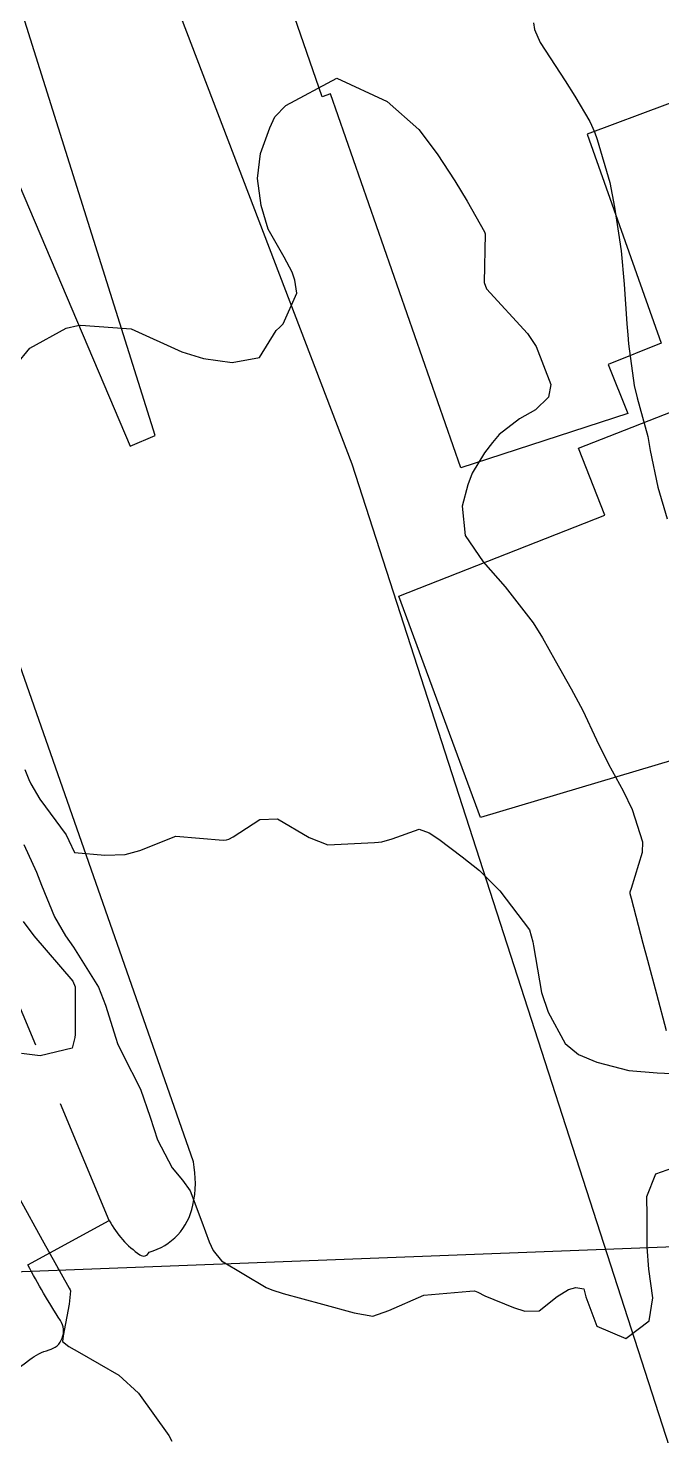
# Model space of a CAD drawing. Header units: metres. Extents: x 298520 to 308411, y 7433745 to 7450750.
# Drawn here: x 300377.8 to 300402.9, y 7445001.1 to 7445056.6 of the extents above; entities that cross this region are included whole.
import ezdxf

# ---------------------------------------------------------------- set-up
doc = ezdxf.new("R2010")
doc.units = ezdxf.units.M
doc.header["$LTSCALE"] = 10
doc.linetypes.add('CONTINUO', pattern=[0])
doc.linetypes.add('DASHED', pattern=[0.75, 0.5, -0.25])
for name, color, linetype in [('Curvas de Nivel 1m', 11, 'Continuous'), ('Curvas de Nivel 5m', 15, 'Continuous'), ('Edificações', 30, 'Continuous'), ('TEXTO', 45, 'Continuous'), ('Vias Primárias', 230, 'Continuous'), ('Vias Secundárias', 230, 'DASHED')]:
    doc.layers.add(name, color=color, linetype=linetype)

msp = doc.modelspace()

# ---------------------------------------------------------------- linework, layer by layer
at = {"layer": 'Curvas de Nivel 1m', "flags": 128}
for points, elevation in [([(300397.79, 7445056.829), (300397.833, 7445056.562), (300398.045, 7445056.059), (300399.036, 7445054.545), (300399.418, 7445053.94), (300400.007, 7445052.934), (300400.199, 7445052.528), (300400.303, 7445052.222), (300400.801, 7445050.522), (300400.987, 7445049.549), (300401.146, 7445048.522), (300401.251, 7445047.826), (300401.368, 7445046.518), (300401.479, 7445044.947), (300401.51, 7445044.516), (300401.537, 7445044.153), (300401.764, 7445042.512), (300401.876, 7445042.027), (300402.303, 7445040.505), (300402.401, 7445039.951), (300402.7, 7445038.501), (300403.069, 7445037.249)], 681), ([(300377.362, 7445043.332), (300377.895, 7445043.985), (300379.336, 7445044.779), (300379.791, 7445044.885), (300379.905, 7445044.89), (300381.903, 7445044.75), (300383.894, 7445043.841), (300384.751, 7445043.576), (300385.89, 7445043.42), (300386.968, 7445043.613), (300387.626, 7445044.683), (300387.769, 7445044.817), (300387.907, 7445044.942), (300388.439, 7445046.159), (300388.357, 7445046.674), (300388.25, 7445046.989), (300387.942, 7445047.573), (300387.31, 7445048.686), (300387.035, 7445049.616), (300386.893, 7445050.691), (300387.012, 7445051.666), (300387.368, 7445052.686), (300387.571, 7445053.12), (300388.012, 7445053.566), (300390.023, 7445054.65), (300392.014, 7445053.723), (300393.261, 7445052.617), (300393.989, 7445051.661), (300394.68, 7445050.599), (300395.164, 7445049.791), (300395.859, 7445048.581), (300395.877, 7445048.506), (300395.836, 7445046.581), (300395.929, 7445046.328), (300397.547, 7445044.564), (300397.898, 7445044.055), (300398.47, 7445042.554), (300398.384, 7445042.047), (300397.873, 7445041.555), (300397.24, 7445041.196), (300396.431, 7445040.574), (300396.165, 7445040.27), (300395.852, 7445039.862), (300395.371, 7445039.055), (300395.198, 7445038.59), (300394.977, 7445037.745), (300395.085, 7445036.591), (300395.797, 7445035.55), (300396.666, 7445034.571), (300397.769, 7445033.15), (300398.139, 7445032.556), (300398.641, 7445031.664), (300399.278, 7445030.545), (300399.73, 7445029.687), (300400.274, 7445028.532), (300400.749, 7445027.57), (300401.332, 7445026.515), (300401.682, 7445025.783), (300402.094, 7445024.506), (300402.083, 7445024.081), (300401.644, 7445022.659), (300401.598, 7445022.511), (300401.598, 7445022.466), (300401.641, 7445022.275), (300402.108, 7445020.505), (300402.293, 7445019.823), (300402.65, 7445018.499), (300403.025, 7445017.049)], 682), ([(300377.698, 7445027.354), (300377.853, 7445026.956), (300377.938, 7445026.796), (300378.288, 7445026.187), (300379.328, 7445024.775), (300379.439, 7445024.551), (300379.656, 7445024.083), (300380.864, 7445023.971), (300381.655, 7445024.003), (300382.24, 7445024.161), (300383.663, 7445024.73), (300385.528, 7445024.569), (300385.662, 7445024.575), (300385.757, 7445024.604), (300385.929, 7445024.697), (300386.983, 7445025.377), (300387.674, 7445025.412), (300388.933, 7445024.667), (300389.66, 7445024.386), (300391.505, 7445024.476), (300391.661, 7445024.486), (300391.793, 7445024.497), (300392.211, 7445024.625), (300393.278, 7445025.005), (300393.667, 7445024.859), (300394.044, 7445024.604), (300394.968, 7445023.902), (300395.651, 7445023.371), (300396.46, 7445022.572), (300397.628, 7445021.022), (300397.761, 7445020.559), (300397.783, 7445020.396), (300398.108, 7445018.555), (300398.367, 7445017.77), (300399.036, 7445016.545), (300399.566, 7445016.101), (300400.29, 7445015.801), (300401.557, 7445015.472), (300402.671, 7445015.385), (300403.556, 7445015.341)], 683), ([(300377.659, 7445024.395), (300378.156, 7445023.3), (300378.354, 7445022.793), (300378.876, 7445021.542), (300379.3, 7445020.783), (300379.616, 7445020.348), (300380.608, 7445018.765), (300380.882, 7445018.056), (300381.289, 7445016.754), (300381.364, 7445016.546), (300381.567, 7445016.108), (300382.265, 7445014.743), (300382.647, 7445013.628), (300382.932, 7445012.736), (300383.512, 7445011.627), (300383.93, 7445011.146), (300384.229, 7445010.719), (300384.692, 7445009.505), (300384.977, 7445008.707), (300385.132, 7445008.367), (300385.466, 7445007.959), (300387.226, 7445006.912), (300387.454, 7445006.815), (300387.896, 7445006.676), (300389.449, 7445006.248), (300390.706, 7445005.902), (300391.444, 7445005.772), (300392.077, 7445005.994), (300393.453, 7445006.61), (300395.279, 7445006.768), (300395.455, 7445006.77), (300395.583, 7445006.717), (300395.866, 7445006.584), (300397.002, 7445006.12), (300397.447, 7445005.977), (300398.011, 7445005.991), (300398.722, 7445006.547), (300399.166, 7445006.833), (300399.457, 7445006.914), (300399.774, 7445006.853), (300399.861, 7445006.534), (300400.29, 7445005.376), (300401.437, 7445004.898), (300402.35, 7445005.594), (300402.498, 7445006.5), (300402.34, 7445007.626), (300402.276, 7445008.502), (300402.274, 7445009.72), (300402.259, 7445010.502), (300402.616, 7445011.395), (300403.515, 7445011.715)], 684)]:
    msp.add_lwpolyline(points, dxfattribs=dict(at, elevation=elevation))
at = {"layer": 'Curvas de Nivel 5m', "elevation": 685, "flags": 128}
for points in [[(300377.628, 7445021.35), (300378.053, 7445020.796), (300379.596, 7445018.995), (300379.686, 7445018.779), (300379.685, 7445016.889), (300379.679, 7445016.778), (300379.569, 7445016.351), (300378.299, 7445016.059), (300377.566, 7445016.151)], [(300377.497, 7445010.399), (300378.382, 7445008.791), (300379.454, 7445006.875), (300379.492, 7445006.818), (300379.499, 7445006.779), (300379.448, 7445006.249), (300379.216, 7445005.001), (300379.189, 7445004.782), (300379.43, 7445004.577), (300379.859, 7445004.341), (300381.413, 7445003.45), (300382.183, 7445002.742), (300383.386, 7445001.064), (300383.501, 7445000.846)]]:
    msp.add_lwpolyline(points, dxfattribs=at)
at = {"layer": 'Edificações'}
msp.add_lwpolyline([(300404.576, 7445059.767), (300406.259, 7445054.803), (300399.902, 7445052.43), (300402.833, 7445044.187), (300400.742, 7445043.347), (300401.519, 7445041.412), (300394.917, 7445039.261), (300389.774, 7445054.028), (300389.447, 7445053.914), (300387.507, 7445059.509)], dxfattribs=at)
msp.add_lwpolyline([(300392.471, 7445034.193), (300400.608, 7445037.395), (300399.569, 7445040.034), (300404.171, 7445041.845), (300405.232, 7445039.149), (300406.95, 7445039.825), (300410.35, 7445030.3), (300421.591, 7445033.788), (300424.122, 7445027.206), (300424.869, 7445027.493), (300425.769, 7445025.151), (300410.473, 7445019.499), (300407.216, 7445028.896), (300395.698, 7445025.467)], close=True, dxfattribs=at)
at = {"layer": 'TEXTO', "linetype": 'CONTINUO'}
msp.add_polyline3d([(300208.25, 7445001.056, 0), (300444.229, 7445010.09, 0)], dxfattribs=at)
at = {"layer": 'Vias Primárias'}
msp.add_lwpolyline([(300350.824, 7445122.762), (300354.706, 7445109.791), (300364.319, 7445082.868), (300369.096, 7445070.122), (300381.855, 7445040.121), (300382.842, 7445040.54), (300375.122, 7445065.072), (300371.752, 7445075.487), (300365.724, 7445092.235), (300363.916, 7445096.996), (300356.182, 7445110.567), (300352.762, 7445121.416)], close=True, dxfattribs=at)
for points in [[(300370.205, 7445091.214), (300378.771, 7445070.34), (300390.615, 7445039.417), (300406.821, 7444989.268), (300414.068, 7444968.588), (300437.195, 7444902.02), (300446.385, 7444875.415), (300451.557, 7444857.164), (300456.394, 7444839.382, 0.181379), (300459.664, 7444834.281, 0.026258), (300466.753, 7444829.541, 0.076836), (300469.744, 7444828.334, -0.108434), (300476.296, 7444825.2), (300487.64, 7444816.355), (300500.553, 7444806.37, -0.007391), (300509.718, 7444798.933), (300536.392, 7444775.942), (300550.714, 7444764.211, 0.034301)], [(300373.747, 7445002.341, 0.139528), (300377.897, 7445004.064, -0.104728), (300378.653, 7445004.441, 0.512391), (300379.105, 7445005.604, -0.023708), (300377.817, 7445007.805), (300381.034, 7445009.552, 0.117165), (300382.244, 7445008.192, 0.493891), (300382.608, 7445008.307, 0.283861), (300384.336, 7445010.154, 0.10261), (300384.355, 7445011.864), (300377.407, 7445031.741)]]:
    msp.add_lwpolyline(points, format="xyb", dxfattribs=at)
at = {"layer": 'Vias Secundárias'}
msp.add_lwpolyline([(300381.034, 7445009.552), (300377.131, 7445018.875, 0.007002), (300373.425, 7445027.42, -0.078772), (300372.02, 7445032.574, 0.089643), (300370.669, 7445037.141, -0.003248), (300367.809, 7445042.915, -0.001516), (300363.591, 7445051.64, -0.007673), (300358.693, 7445062.262, 0.045159), (300355.831, 7445067.417, -0.027445), (300349.704, 7445077.584, 0.060107), (300343.536, 7445086.88, 0.000524)], format="xyb", dxfattribs=at)

doc.saveas('drawing.dxf')
